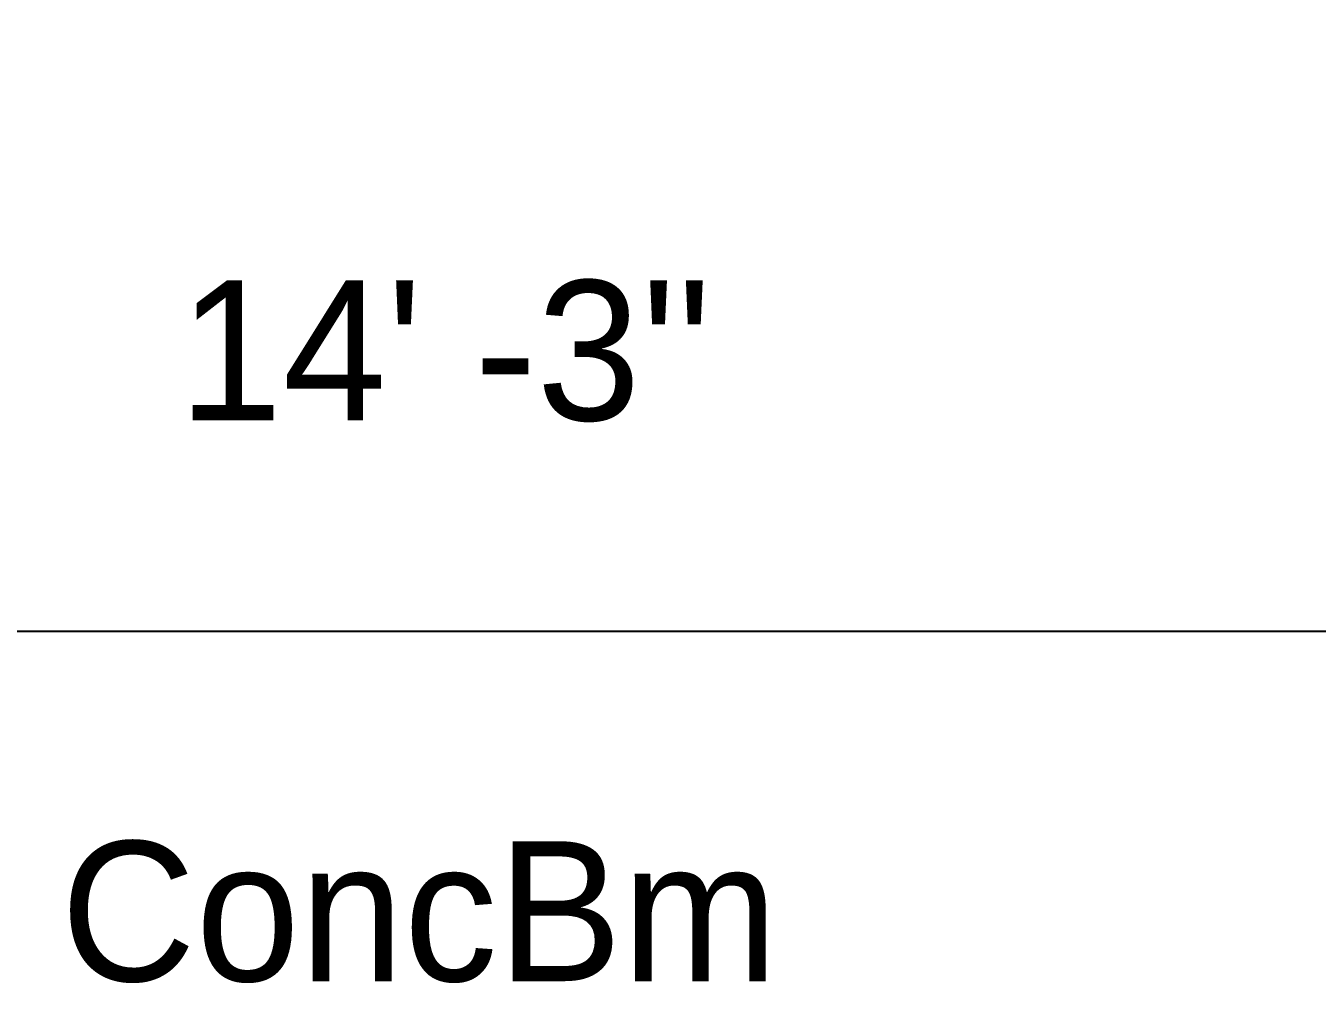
# Model space of a CAD drawing. Extents: x -38 to 2998, y -195 to 11529.
# Drawn here: x 1668.6 to 1724, y 2.9 to 44 of the extents above; entities that cross this region are included whole.
import ezdxf
from ezdxf.enums import TextEntityAlignment as Align

# ---------------------------------------------------------------- set-up
doc = ezdxf.new("R2010")
doc.units = 0
doc.header["$MEASUREMENT"] = 0
doc.layers.get('0').update_dxf_attribs({"linetype": 'CONTINUOUS'})
doc.layers.add('DIMENSIONS', color=4, linetype='CONTINUOUS')
doc.layers.add('TEXT', color=5, linetype='CONTINUOUS')
doc.dimstyles.get("Standard").update_dxf_attribs({"dimtxt": 0.18, "dimasz": 0.18, "dimexe": 0.18, "dimexo": 0.0625, "dimgap": 0.09, "dimtad": 0, "dimtih": 1, "dimtoh": 1, "dimdec": 4, "dimzin": 0, "dimtxsty": 'STANDARD', "dimcen": 0.09, "dimazin": 3, "dimtfac": 1, "dimtdec": 4, "dimtofl": 0, "dimtmove": 0, "dimatfit": 3, "dimtolj": 1, "dimtzin": 0})

# ---------------------------------------------------------------- blocks, each defined once
blk = doc.blocks.new('*D5250')
at = {"color": 1, "linetype": 'BYBLOCK'}
for points in [[(1604.733, 22.773), (1603.672, 21.712), (1596.248, 14.288), (1595.187, 13.227)], [(1775.733, 22.773), (1774.672, 21.712), (1767.248, 14.288), (1766.187, 13.227)]]:
    blk.add_solid(points, dxfattribs=at)
at = {"layer": 'DIMENSIONS', "color": 9, "linetype": 'BYBLOCK'}
for p, q in [((1599.96, 18), (1599.96, 36)), ((1770.96, 18), (1770.96, 36))]:
    blk.add_line(p, q, dxfattribs=at)
at = {"layer": 'DIMENSIONS', "color": 0, "linetype": 'BYBLOCK'}
blk.add_line((1599.96, 18), (1770.96, 18), dxfattribs=at)
at = {"layer": 'DIMENSIONS', "color": 0, "linetype": 'BYBLOCK', "insert": (1685.46, 30), "char_height": 6, "attachment_point": 5}
blk.add_mtext("\\A1; 14' -3''", dxfattribs=at)
blk = doc.blocks.new('*D5720')
at = {"color": 1, "linetype": 'BYBLOCK'}
for points in [[(1604.733, 22.773), (1603.672, 21.712), (1596.248, 14.288), (1595.187, 13.227)], [(1775.733, 22.773), (1774.672, 21.712), (1767.248, 14.288), (1766.187, 13.227)]]:
    blk.add_solid(points, dxfattribs=at)
at = {"layer": 'DIMENSIONS', "color": 9, "linetype": 'BYBLOCK'}
for p, q in [((1599.96, 18), (1599.96, 36)), ((1770.96, 18), (1770.96, 36))]:
    blk.add_line(p, q, dxfattribs=at)
at = {"layer": 'DIMENSIONS', "color": 0, "linetype": 'BYBLOCK'}
blk.add_line((1599.96, 18), (1770.96, 18), dxfattribs=at)
at = {"layer": 'DIMENSIONS', "color": 0, "linetype": 'BYBLOCK', "insert": (1685.46, 30), "char_height": 6, "attachment_point": 5}
blk.add_mtext("\\A1; 14' -3''", dxfattribs=at)
blk = doc.blocks.new('*D6190')
at = {"color": 1, "linetype": 'BYBLOCK'}
for points in [[(1604.733, 22.773), (1603.672, 21.712), (1596.248, 14.288), (1595.187, 13.227)], [(1775.733, 22.773), (1774.672, 21.712), (1767.248, 14.288), (1766.187, 13.227)]]:
    blk.add_solid(points, dxfattribs=at)
at = {"layer": 'DIMENSIONS', "color": 9, "linetype": 'BYBLOCK'}
for p, q in [((1599.96, 18), (1599.96, 36)), ((1770.96, 18), (1770.96, 36))]:
    blk.add_line(p, q, dxfattribs=at)
at = {"layer": 'DIMENSIONS', "color": 0, "linetype": 'BYBLOCK'}
blk.add_line((1599.96, 18), (1770.96, 18), dxfattribs=at)
at = {"layer": 'DIMENSIONS', "color": 0, "linetype": 'BYBLOCK', "insert": (1685.46, 30), "char_height": 6, "attachment_point": 5}
blk.add_mtext("\\A1; 14' -3''", dxfattribs=at)
blk = doc.blocks.new('*D6660')
at = {"color": 1, "linetype": 'BYBLOCK'}
for points in [[(1604.733, 22.773), (1603.672, 21.712), (1596.248, 14.288), (1595.187, 13.227)], [(1775.733, 22.773), (1774.672, 21.712), (1767.248, 14.288), (1766.187, 13.227)]]:
    blk.add_solid(points, dxfattribs=at)
at = {"layer": 'DIMENSIONS', "color": 9, "linetype": 'BYBLOCK'}
for p, q in [((1599.96, 18), (1599.96, 36)), ((1770.96, 18), (1770.96, 36))]:
    blk.add_line(p, q, dxfattribs=at)
at = {"layer": 'DIMENSIONS', "color": 0, "linetype": 'BYBLOCK'}
blk.add_line((1599.96, 18), (1770.96, 18), dxfattribs=at)
at = {"layer": 'DIMENSIONS', "color": 0, "linetype": 'BYBLOCK', "insert": (1685.46, 30), "char_height": 6, "attachment_point": 5}
blk.add_mtext("\\A1; 14' -3''", dxfattribs=at)
blk = doc.blocks.new('*D7130')
at = {"color": 1, "linetype": 'BYBLOCK'}
for points in [[(1604.733, 22.773), (1603.672, 21.712), (1596.248, 14.288), (1595.187, 13.227)], [(1775.733, 22.773), (1774.672, 21.712), (1767.248, 14.288), (1766.187, 13.227)]]:
    blk.add_solid(points, dxfattribs=at)
at = {"layer": 'DIMENSIONS', "color": 9, "linetype": 'BYBLOCK'}
for p, q in [((1599.96, 18), (1599.96, 36)), ((1770.96, 18), (1770.96, 36))]:
    blk.add_line(p, q, dxfattribs=at)
at = {"layer": 'DIMENSIONS', "color": 0, "linetype": 'BYBLOCK'}
blk.add_line((1599.96, 18), (1770.96, 18), dxfattribs=at)
at = {"layer": 'DIMENSIONS', "color": 0, "linetype": 'BYBLOCK', "insert": (1685.46, 30), "char_height": 6, "attachment_point": 5}
blk.add_mtext("\\A1; 14' -3''", dxfattribs=at)

msp = doc.modelspace()

# ---------------------------------------------------------------- texts
at = {"layer": 'TEXT', "color": 0}
msp.add_text('ConcBm', height=6, dxfattribs=at).set_placement((1685.46, 6), align=Align.MIDDLE)
msp.add_text('ConcBm', height=6, dxfattribs=at).set_placement((1685.46, 6), align=Align.MIDDLE)
msp.add_text('ConcBm', height=6, dxfattribs=at).set_placement((1685.46, 6), align=Align.MIDDLE)
msp.add_text('ConcBm', height=6, dxfattribs=at).set_placement((1685.46, 6), align=Align.MIDDLE)
msp.add_text('ConcBm', height=6, dxfattribs=at).set_placement((1685.46, 6), align=Align.MIDDLE)

# ---------------------------------------------------------------- dimensions: what is measured, and where the dimension line sits
at = {"layer": 'DIMENSIONS'}
for picture in ['*D5250', '*D5720', '*D6190', '*D6660', '*D7130']:
    dim = msp.add_linear_dim(base=(1770.96, 18), p1=(1599.96, 6), p2=(1770.96, 6), dimstyle='STANDARD', dxfattribs=at)
    dim.commit()
    dim.dimension.update_dxf_attribs({"geometry": picture, "text_midpoint": (1685.46, 6)})

doc.saveas('drawing.dxf')
